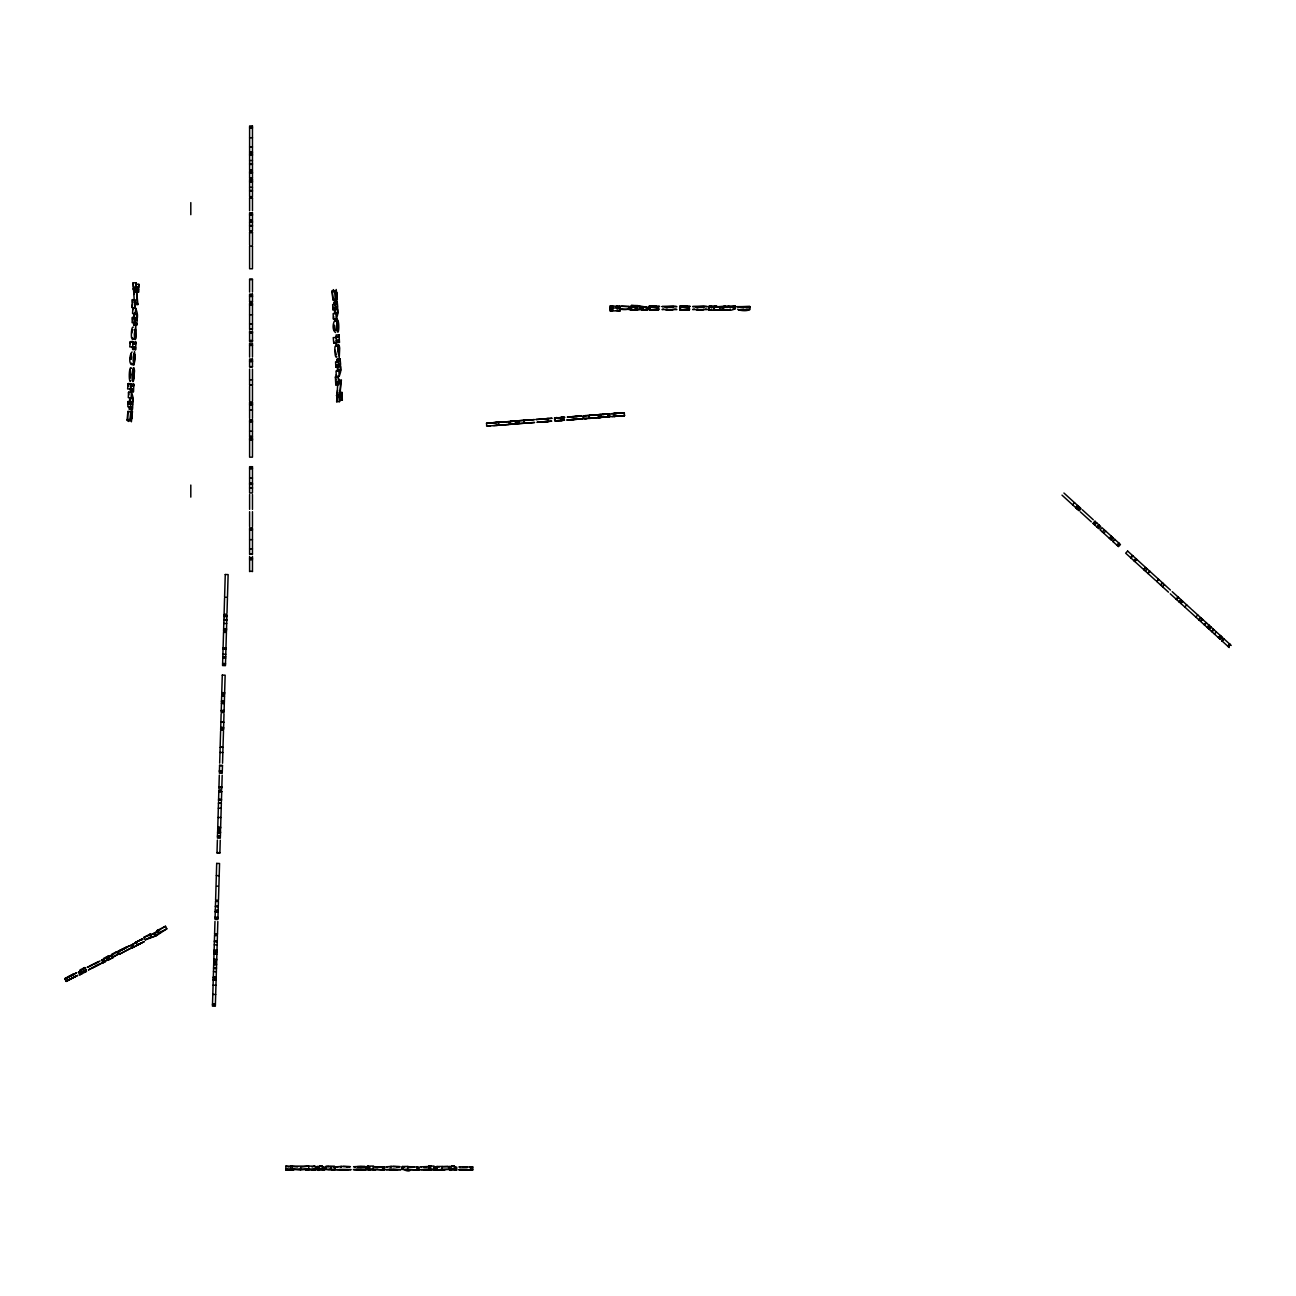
<?xml version="1.0" encoding="UTF-8"?>
<svg xmlns="http://www.w3.org/2000/svg" width="1296" height="1296" viewBox="0 0 1296 1296"><rect width="100%" height="100%" fill="white"/><g stroke="black" fill="none" stroke-linecap="round" stroke-linejoin="round"><path stroke-width="1.5" d="M132.354 409.585L132.305 407.106L127.834 406.75L128.093 401.517L131.009 401.663L131.042 404.028L132.872 404.239L132.354 409.585L129.519 409.439L129.049 406.814M134.12 322.299L133.796 325.361L133.326 322.736M133.731 325.118C138.98 327.596 136.582 319.61 132.095 322.672L132.37 317.439L135.286 317.585L135.464 320.063M130.248 343.634C129.665 339.698 134.039 341.885 133.585 344.299M333.185 307.282L333.007 309.776M336.02 307.136L335.858 309.631L332.926 309.776L332.667 304.528C341.642 306.277 334.417 297.95 333.882 304.479M336.231 346.356L335.972 344.995L339.212 345.757A7.015 0.907 87.1 0 1 339.682 348.187L339.228 357.842L337.786 350.552L338.013 345.335L338.904 355.12L338.807 344.849M214.974 921.391L214.585 934.384L217.453 934.465L217.841 921.488M215.995 887.08L215.606 900.104L218.473 900.202L218.862 887.161M217.388 840.1L216.999 853.092L219.866 853.173L220.255 840.197M217.679 830.363L217.453 838.091L220.304 838.172L220.547 830.461L217.663 830.606M218.538 801.365L218.846 790.852M219.316 775.105L218.894 789.102L221.762 789.183L222.183 775.202M219.672 763.133L220.158 746.982L223.009 747.063L222.539 763.214M220.174 745.897L220.628 731.025M221.13 713.788L220.66 729.956L223.528 730.037L223.997 713.885M223.09 647.935L223.544 632.367L226.411 632.448L225.958 648.032M224.127 612.927L224.564 598.055M221.405 801.446L221.713 790.933L218.846 790.916M223.042 745.978L223.495 731.122M226.994 613.008L227.432 598.153M334.481 313.6L334.66 309.388M337.284 307.087C339.017 311.737 337.462 315.608 336.328 318.913L333.412 319.075L333.137 313.681L337.543 313.259L337.154 307.087M337.381 370.915L337.43 365.715M340.2 364.387C341.933 369.052 340.378 372.924 339.244 376.229L336.312 376.375L336.053 370.996L340.443 370.575L340.07 364.403M130.394 358.49L131.479 353.954M132.354 300.429L132.662 302.891M130.604 391.586L130.977 383.762L128.142 383.616L133.828 384.183L133.456 391.732L130.54 391.586L130.28 389.075M132.419 347.036L132.662 349.547L135.594 349.693L135.967 342.144L130.345 341.852M135.189 300.575L135.497 303.037M133.375 391.732L133.115 389.221L127.624 388.946L128.142 383.616M135.513 349.693L135.254 347.182L129.762 346.907L130.28 341.577M132.451 404.206C134.185 399.557 132.629 395.685 131.479 392.364L128.563 392.218L128.822 394.843M132.872 309.825L132.921 308.14L135.756 308.286C136.906 311.607 138.461 315.479 136.728 320.128L136.971 313.956L132.565 313.535L132.84 308.14M334.984 321.376L335.048 320.679M337.592 330.529L337.964 330.107A6.415 0.842 87.1 0 0 338.272 327.953C337.738 309.128 329.006 327.856 335.551 332.537M338.791 395.685L339.066 392.429L341.982 392.283L342.306 400.221M338.596 380.635L341.399 379.874L339.811 395.636L341.852 395.41L341.95 393.093M128.174 401.517L128.207 403.882L129.487 404.06M132.451 317.439L132.613 319.918M136.161 287.404L136.08 282.901L133.164 282.755L133.326 287.258L138.445 287.437L138.834 284.31L135.983 284.164M132.386 299.651L131.9 307.573L134.816 307.719L135.221 299.797L132.305 299.635M135.999 282.901L137.214 303.134L134.379 302.989L133.164 282.755M128.482 413.051L128.126 411.107L127.073 420.422L130.604 420.601L130.685 413.213L131.366 421.799L132.484 411.383L128.903 411.772M128.563 392.218L128.288 397.613L132.694 398.034L132.322 404.206M127.753 420.455L127.624 413.797M130.88 359.186L131.155 353.84L131.009 359.17M130.459 389.092L130.977 383.762M132.597 347.053L133.115 341.707M129.908 420.552L130.977 411.253L131.933 418.592L131.771 411.35M130.669 406.895L130.928 401.663M131.139 397.759L131.398 392.364M134.946 322.817L135.205 317.585M135.4 313.681L135.675 308.286M134.087 364.662L134.8 356.578A6.415 0.842 -87.1 0 0 134.492 354.424L133.569 364.63L133.148 357.21L134.509 351.621L135.254 357.064L134.087 364.662C127.138 366.638 130.199 352.625 132.079 351.994M135.529 288.976L135.594 292.102L138.51 292.248L138.38 289.121L136.323 288.895L137.927 304.641L135.092 304.495M138.51 292.248L138.915 284.31M333.315 298.242L332.975 300.186L331.922 290.871L335.437 290.693L335.518 298.08L336.215 289.494L337.316 299.894L333.769 300.089M131.965 337.495C131.252 341.48 130.669 326.187 133.326 327.046M135.886 342.144C137.003 345.222 131.35 344.93 133.051 341.998M130.426 386.289L130.912 384.037M133.261 386.435L133.747 384.183M132.03 306.779L132.581 304.382M135.95 284.958L135.4 287.372M134.865 306.909L135.416 304.511M131.657 333.283L132.905 329.605M339.649 397.127L339.568 401.614L336.652 401.776L337.851 381.542L340.686 381.397L339.487 401.63M128.207 383.908L128.612 386.192M131.042 384.037L131.447 386.338M335.907 337.495L336.15 334.984L339.066 334.838L339.455 342.387L333.752 342.954L336.587 342.808L337.057 340.232L339.147 340.346L339.374 342.387M333.752 342.954L333.234 337.624L338.742 337.349L338.985 334.838M103.858 958.91L101.671 960.336L104.441 959.008M130.232 399.994L129.924 402.327M134.087 317.812L133.909 313.6M136.631 325.507L137.149 320.161L133.763 319.982M129.519 409.439L129.843 406.377M336.96 395.766L337.576 390.096M332.392 292.135L332.861 297.675M129.681 402.894L129.632 397.678M134.201 318.249L134.59 312.53M333.088 290.515L333.38 289.64L333.769 290.515M337.235 364.549L340.621 364.37L340.103 359.024L337.268 359.17L336.798 361.778M340.103 359.024L340.054 361.487L335.583 361.843L335.842 367.092L338.774 366.946L338.936 364.451M336.96 356.854C334.53 359.964 334.481 344.623 335.389 346.372M128.936 420.779L128.369 421.427L128.174 419.71M135.335 339.665L135.432 329.395L134.541 339.196L134.314 333.979L135.756 326.689L136.21 336.344A7.015 0.907 -87.1 0 1 135.724 338.774L132.5 339.52L132.759 338.159M131.576 363.836L131.512 363.155M67.91 977.006L74.261 973.75L64.913 978.869L66.857 978.156M69.206 979.549L75.557 976.293L66.209 981.412L64.8 978.658L76.464 972.826L72.965 975.11M132.889 338.629L132.5 339.52M723.703 307.039L731.138 307.346L735.334 306.083L735.334 308.934L731.138 310.198L714.339 309.971M723.703 309.906L729.778 309.987L730.166 309.047M130.297 369.878L130.167 378.238M137.133 942.16L135.205 942.565L142.301 938.855L130.621 945.481L131.933 948.024L141.815 942.824L136.566 945.189M136.534 945.14L144.342 941.576L131.9 947.975M133.99 353.986L133.618 361.114M112.023 954.796L107.471 957.29M97.394 962.231L89.991 965.957L91.06 965.731M86.443 971.401L83.965 971.53L86.119 970.121L84.823 967.577L86.459 971.433L79.736 974.867L78.424 972.292L80.563 971.012M79.72 974.835L81.859 973.555L79.996 969.91L84.823 967.577M337.106 323.417C337.171 348.527 336.636 298.031 336.749 328.649C338.531 339.26 339.86 322.785 337.576 319.869M379.469 1167.064L373.199 1166.627L384.604 1167.129L384.604 1170.013L377.055 1169.381M333.671 316.451L333.493 319.059M613.105 310.522L610.691 310.813M749.817 306.52L739.157 306.86L749.817 306.86L745.119 307.395L736.776 306.682L749.817 306.52C752.62 313.227 735.901 310.036 737.878 309.128M336.393 354.91L335.097 350.309M1072.618 504.808L1074.546 502.702M1075.68 507.595L1077.608 505.489M1076.085 507.967L1078.013 505.845M1076.279 508.162L1078.207 506.039M1076.749 508.583L1078.677 506.461M1077.17 508.972L1079.114 506.849M1077.494 509.263L1079.438 507.141M1078.013 509.733L1079.941 507.611M1093.208 523.584L1095.136 521.462M1094.521 524.783L1096.448 522.661M1094.731 524.961L1096.659 522.839M1096.951 526.986L1098.878 524.864M1097.113 527.132L1099.04 525.01M1097.582 527.569L1099.51 525.447M1102.345 531.911L1104.273 529.789M1103.771 533.207L1105.699 531.085M1109.295 538.229L1111.223 536.107M1110.38 539.217L1112.454 537.241M1111.385 540.14L1113.329 538.034M1112.972 541.582L1114.9 539.46M1116.779 545.049L1118.853 543.073M1117.395 545.616L1119.323 543.494M1130.614 557.669L1132.542 555.547M1131.003 558.009L1132.931 555.903M1133.935 560.682L1135.863 558.576M1134.389 561.103L1136.333 558.997M1134.826 561.508L1136.754 559.386M1144.012 569.867L1145.939 567.745M1145.356 571.099L1147.284 568.976M1147.835 573.35L1149.763 571.244M1147.981 573.496L1149.908 571.374M1158.673 579.361L1156.745 581.467L1158.462 579.166L1170.418 590.053M1160.568 584.966L1162.512 582.844M1160.714 585.095L1162.642 582.973M1162.496 586.715L1164.424 584.593M1176.055 599.076L1177.999 596.954M1176.606 599.562L1178.534 597.456M1178.923 601.684L1180.85 599.562M1179.247 601.976L1181.191 599.87M1180.948 603.515L1182.746 601.295L1191.235 609.023M1184.787 607.03L1186.715 604.908M1195.852 617.107L1197.779 614.984M1198.703 619.715L1200.647 617.593M1199.043 620.006L1200.971 617.884M1204.162 624.672L1206.09 622.566M1204.551 625.028L1206.479 622.906M1207.078 627.329L1209.006 625.207M1207.208 627.458L1209.136 625.336M1208.779 628.884L1210.707 626.762M1209.298 629.354L1211.225 627.232M1211.533 631.395L1213.461 629.273M1212.084 631.897L1214.012 629.791M1214.417 634.019L1216.345 631.913M1218.305 637.567L1220.233 635.445M1218.694 637.924L1220.621 635.801M1219.163 638.361L1221.107 636.239M1220.038 639.155L1221.966 637.033M1223.473 638.393L1221.545 640.516L1229.272 647.563M1221.95 640.888L1223.894 638.782M1222.144 641.066L1224.088 638.944M1227.733 646.169L1229.677 644.047M1228.009 646.396L1229.936 644.274M1228.414 646.769L1230.341 644.663M413.926 1167.064L407.624 1166.627L419.126 1167.129L419.126 1170.013L407.624 1169.494L419.126 1169.98M336.101 364.597L335.923 367.092M439.231 1167.064L436.898 1166.546L436.59 1169.948L431.244 1170.029C428.944 1167.421 428.198 1170.11 434.014 1168.927M100.116 960.919L87.172 967.318L89.278 966.654M288.992 1167.048L285.865 1166.141L285.865 1170.013L293.803 1170.013L290.677 1169.915L290.563 1166.27L297.626 1166.967M102.983 962.896L105.138 961.697L103.599 958.424L108.281 956.027L109.593 958.603L102.983 962.896L101.866 960.206M493.096 422.707L504.322 421.864L498.685 422.334L498.895 425.185L504.549 424.732L486.664 426.19L486.632 423.193L500.548 422.156L497.713 422.35M515.5 423.905L517.703 423.808L517.477 420.957L515.176 421.119L515.581 423.97M526.257 423.079L523.908 423.274L523.795 420.341L518.416 420.763L518.627 423.63L531.684 422.707L528.946 422.95M593.131 417.976L600.907 417.458L600.68 414.59L592.92 415.19L599.773 414.59M601.101 414.477L598.282 414.72L598.379 417.587L601.328 417.344M148.927 935.064C150.676 936.085 164.122 926.915 157.221 930.544L158.517 933.088L160.817 932.018L155.39 935.858L149.461 937.834L151.567 936.635L150.255 934.06L143.986 937.267L145.314 939.843L156.055 935.874L166.828 928.843L165.499 926.251L157.205 930.496M144.002 937.3L154.759 933.331L160.963 929.086M128.515 946.517L129.357 945.756L118.066 951.232L126.895 946.922L123.59 949.077M84.58 967.739L82.669 968.987L85.163 972.049M162.373 928.098L165.515 926.284M108.297 956.059L105.835 958.343M107.698 960.32L113.222 957.533L111.748 954.245L116.559 951.782L117.871 954.374L107.714 960.368M96.568 962.831L95.24 963.641M404.741 1167.048C395.636 1166.481 409.439 1173.447 410.119 1170.013L407.624 1169.851L407.624 1166.432L402.246 1166.513M98.075 962.215L99.031 961.632M336.134 381.623L335.875 384.88M338.969 381.494L338.661 383.94M113.141 954.553L116.575 951.831M127.786 946.971L125.955 948.024M141.183 940.232L143.046 939.033L140.357 940.135M148.57 935.015L150.271 934.092M119.151 954.326L130.669 948.299L119.151 954.326L117.855 951.766L122.618 949.579M95.645 963.544L96.941 962.847M334.967 330.561L334.481 325.361M112.234 955.055L108.022 957.128M70.697 976.325L71.879 975.71M123.768 949.158L124.902 948.575M746.285 306.941L739.157 306.941M64.8 978.658L74.261 973.75M78.44 972.324L81.794 970.607M81.308 972.47L86.119 970.121M145.298 939.811L151.551 936.603M158.501 933.055L166.795 928.811M104.911 960.968L109.577 958.57M113.06 956.804L117.855 954.342M75.557 976.293L66.096 981.202L77.776 975.37L66.209 981.412M133.893 943.974L130.588 945.432M122.812 949.644L120.998 950.519M69.595 976.876L67.684 977.783M135.221 942.597L138.299 941.107M138.218 941.22L139.255 940.75M657.121 309.128L649.102 309.874L658.449 310.262L658.449 306.941L651.078 307.136L659.615 306.391L649.166 306.002L649.166 309.339L650.414 309.161M687.755 309.128L679.736 309.874L689.083 310.262L689.083 306.941L681.858 307.071L690.25 306.391L679.801 306.002L687.755 306.277L680.06 307.168L689.083 307.411M120.155 950.908L117.855 951.766M370.202 1167.08C360.79 1164.051 375.338 1171.778 368.048 1169.98L368.048 1166.173M319.302 1167.08C310.975 1165.169 323.887 1171.908 317.164 1169.98L317.164 1166.546M451.348 1167.08C443.021 1165.169 455.933 1171.908 449.226 1169.98L456.71 1170.013L456.71 1167.129L454.378 1166.983M631.346 305.483L638.669 306.083L630.391 307.314L630.391 310.214L637.583 310.165C629.694 304.414 649.296 307.751 642.2 307.314L642.2 310.214L647.222 310.214L647.222 307.314L637.616 305.597L631.346 305.483L631.298 308.448M616.604 306.212L616.41 307.768L620.168 307.962L620.168 310.862L609.833 310.862L609.833 306.018L629.451 306.569C631.233 312.79 608.537 307.768 619.861 306.148M681.048 309.161L679.801 308.853M708.977 307.233L711.569 306.326L709.236 306.083L708.977 310.1L708.977 307.233L714.339 307.411M638.669 308.934L630.391 310.165M642.2 310.165C648.146 309.533 631.346 309.598 637.227 310.165M360.823 1169.3C338.24 1169.154 375.095 1172.491 364.856 1167.048M649.166 306.488L656.392 306.131L649.102 307.022L658.449 307.411M663.714 309.08L661.981 309.533L676.852 309.582A9.833 0.859 0 0 0 674.681 309.047M694.364 309.08L692.631 309.533L707.503 309.582A9.833 0.859 0 0 0 705.332 309.047M667.181 309.064C661.138 310.198 674.649 311.024 673.142 309.128M697.815 309.064C691.772 310.198 705.283 311.024 703.777 309.128M714.339 307.12L727.72 307.395M562.399 420.39L561.006 420.503M285.865 1166.108L315.203 1166.141L315.203 1170.013L305.516 1170.013L308.74 1169.834L308.74 1166.108L301.709 1166.967M335.129 1169.867C328.277 1171.973 333.38 1163.759 325.831 1166.481L325.831 1169.365L328.633 1169.948L335.129 1169.867L335.129 1167.016L333.655 1167.064M285.865 1169.98L289.089 1169.834L285.865 1169.008L315.203 1169.008M308.74 1169.138L299.943 1170.013L290.563 1169.138M331.047 1169.089L325.831 1169.348M621.481 415.87L624.478 415.627L624.283 412.744L613.672 413.554L617.495 413.23M619.358 416.048L624.478 415.627L611.485 416.599L617.188 416.129L613.899 416.405L616.394 416.194M613.753 413.554L617.107 413.327L611.275 413.748L624.283 412.744L621.27 413.019M366.46 1166.886L361.211 1167.048M366.46 1169.753L356.206 1169.591L366.023 1169.462L361.195 1169.348M554.963 418.09L558.171 417.847C553.424 416.081 553.343 422.771 557.96 420.682M559.694 417.733L562.367 417.506L560.358 417.652M560.779 417.636L564.862 417.312L554.413 418.138L563.809 417.328L563.971 420.212L560.585 420.503M555.012 418.057L555.19 420.941L563.468 420.228M524.848 420.309L523.697 420.406L534.373 419.612L526.306 420.212M557.167 417.847L557.734 417.814M585.241 415.773C588.044 415.449 579.928 415.465 583.978 418.754L591.575 418.171L589.097 418.333L588.951 415.433L590.944 415.271M511.742 424.262L512.649 424.148L511.483 424.213M523.924 423.274L525.074 423.176M557.377 420.698C548.208 421.459 569.592 419.774 563.468 420.309M585.452 418.624L586.375 418.511L585.209 418.576M591.17 418.122C588.076 420.017 587.768 413.521 591.349 415.303M598.379 417.587L599.983 417.442M488.543 423.16L489.872 422.966L487.474 423.128M514.577 421.07C517.865 420.779 508.259 421.556 514.593 421.054L509.895 421.459L510.235 424.391M526.046 420.228L523.697 420.422L531.457 419.855L528.719 420.082M541.89 419.013L539.849 419.191L543.591 418.948M546.102 418.754L548.419 418.559L544.563 418.802M572.443 416.68L570.386 416.858L582.082 415.967L575.942 416.486M576.655 416.421L578.956 416.227L575.116 416.47M589.874 415.352L592.58 415.125M488.754 426.028L490.082 425.833L487.701 425.995M513.508 424.003C510.332 424.278 518.27 423.63 514.787 423.922M542.117 421.88L540.059 422.059L543.802 421.816M546.329 421.621L548.629 421.411L544.774 421.67M572.654 419.531L570.613 419.726L574.355 419.483M576.882 419.288L579.182 419.078L574.452 419.402M590.085 418.219L592.807 417.992M518.416 420.763L523.795 420.341M525.415 420.277L527.278 420.131M542.781 418.948C517.898 421.006 569.851 416.794 545.405 418.819M573.334 416.615L567.259 417.118L572.8 416.729M583.621 415.822L588.254 415.465M591.106 415.255L594.313 414.995M600.453 414.542L609.784 413.894L610.011 416.761L602.462 417.263M593.989 415.109L595.496 414.931L594.086 415.028M619.148 413.181L624.251 412.76M497.032 425.331L500.774 425.023L495.947 425.363M514.755 423.954L510.106 424.327L517.687 423.808M518.627 423.63L527.488 422.982M543.008 421.799L536.933 422.302L544.838 421.735M558.22 420.633L557.167 420.73M528.217 422.998L534.584 422.48L526.532 423.063M545.616 421.67L551.756 421.168L542.57 421.832M573.561 419.467C549.05 421.492 600.21 417.344 576.169 419.337M588.481 418.316L583.832 418.689L583.864 415.805M591.332 418.122L600.89 417.458M594.216 417.96L595.706 417.798L594.297 417.879M600.68 417.393L602.527 417.247M509.895 421.459L512.438 421.297L511.256 421.362M542.344 418.964L544.207 418.835M557.264 417.83L559.143 417.685M572.897 416.632L574.76 416.486M601.36 414.477L603.563 414.299M486.437 423.322L498.069 422.318M502.994 422.059L509.069 421.589L509.296 424.456L503.221 424.926M510.008 421.524L517.477 420.957M543.899 418.932L545.924 418.786M574.436 416.599L576.477 416.453M583.751 415.886L589.453 415.449M602.203 414.477L609.784 413.894M557.491 420.698L562.691 420.293M573.107 419.499L576.688 419.305M601.571 417.328L610.011 416.761M613.899 416.405L624.51 415.595M346.923 1167.048L347.976 1166.837L343.165 1166.481M346.923 1169.915L347.976 1169.705L339.358 1169.608L351.103 1169.656L336.231 1169.672L347.377 1169.98M396.657 1167.048L397.726 1166.837L392.915 1166.481M396.657 1169.915L397.726 1169.705L392.915 1169.348M509.069 421.589L495.38 422.593M600.68 414.59L598.201 414.769M493.744 425.59L509.296 424.456M543.899 421.735L546.086 421.556M618.37 413.165L620.8 413.003M618.597 416.032L621.011 415.854M348.932 1167.064C356.206 1166.254 334.514 1166.108 341.415 1167.048M398.682 1167.064C405.956 1166.254 384.264 1166.108 391.165 1167.048M561.605 417.506L562.496 417.442M467.354 1169.543L458.784 1169.851L472.781 1169.915L472.781 1166.999L470.043 1167.161M331.938 291.438L334.773 291.292L335.81 300.04L336.636 292.151L336.604 299.943M332.035 291.778L334.87 291.632M334.4 299.23L337.235 299.084M334.449 299.489L337.3 299.344M334.287 302.098L337.138 301.952M334.384 303.264L337.235 303.118M334.384 303.912L337.235 303.766M334.319 307.233L337.721 307.055L337.203 301.709M332.975 307.784L335.81 307.638M334.805 312.838L337.64 312.692M334.708 320.533L337.559 320.387M336.199 336.62L339.034 336.474M336.134 337.268L338.985 337.122M339.147 340.346L336.312 340.492L336.539 342.533M336.425 341.091L339.26 340.945M335.972 345.481L338.807 345.352M337.203 359.413L340.038 359.267M337.3 360.58L340.135 360.434M337.3 361.228L340.135 361.082M337.721 370.154L340.556 370.008M338.305 376.796L335.389 376.958L335.794 384.88L338.71 384.734L338.224 376.812M339.115 395.215L341.95 395.069M336.328 395.588L339.163 395.442M338.872 397.159L342.047 397.37L342.274 399.427M339.471 400.367L342.387 400.221M472.781 1166.999L458.897 1166.935L459.821 1167.113M472.781 1169.867L459.367 1169.462L467.354 1169.527M429.786 1167.064L431.244 1166.351L428.668 1166.157L428.879 1169.041M743.677 309.08L739.157 309.712L749.817 309.712M465.475 1167.048L467.354 1166.74L462.332 1167.032M397.127 1169.98L385.981 1169.672L391.57 1169.3M621.529 306.148L629.451 306.569M727.672 307.233L730.231 306.909L728.06 306.083M316.937 1166.513L322.315 1166.432L322.526 1169.948L324.664 1169.98L324.664 1167.129L322.315 1166.983M341.82 1166.449L336.231 1166.805L337.964 1167.048M367.805 1166.157L373.199 1166.06L373.199 1169.851L375.678 1169.98L368.048 1170.013M391.57 1166.449L385.981 1166.805L387.715 1167.048M428.668 1166.157L434.014 1166.06L434.014 1169.737L436.59 1169.948M448.983 1166.513L454.378 1166.432L454.588 1169.948L456.71 1169.98M316.937 1169.381L322.315 1169.3M433.544 1167.145L436.59 1167.08L434.014 1166.87M367.805 1169.008L373.199 1168.927M377.249 1169.3L373.199 1169.446L384.604 1169.98M402.246 1169.381L407.624 1169.3M448.983 1169.381L454.378 1169.3M610.691 307.962C613.818 309.226 613.883 304.787 610.691 306.083M314.41 1166.141L312.093 1167.048M314.41 1169.008L311.963 1169.834L315.203 1169.98M452.968 1168.927C447.833 1169.122 458.104 1168.879 452.968 1169.089M317.164 1167.129L318.686 1167.113M360.823 1166.432L353.614 1166.724L355.428 1167.064M368.048 1167.129L368.971 1167.113M436.898 1170.013L444.787 1170.013L442.082 1169.851L442.082 1166.432L436.72 1166.513L436.898 1170.013L442.082 1169.3M249.61 127.445L252.461 127.445M249.61 128.061L252.461 128.061M249.61 137.732L252.461 137.732M249.61 146.966L252.461 146.966M249.61 152.069L252.461 152.069M252.461 152.896L249.61 152.669L249.61 169.808L252.461 169.808L252.461 152.669M249.61 154.078L252.461 154.078M249.61 154.726L252.461 154.726M249.61 155.261L252.461 155.261M249.61 160.51L252.461 160.51M249.61 163.652L252.461 163.652M249.61 164.414L252.461 164.414M249.61 172.19L252.461 172.19M249.61 172.822L252.461 172.822M249.61 173.032L252.461 173.032M249.61 178.103L252.461 178.103M249.61 179.707L252.461 179.707M249.61 180.873L252.461 180.873M249.61 181.521L252.461 181.521M249.61 182.056L252.461 182.056M249.61 187.304L252.461 187.304M249.61 190.463L252.461 190.463M249.61 191.209L252.461 191.209M249.61 198.256L252.461 198.256M249.61 214.277L252.461 214.277M249.61 214.909L252.461 214.909M249.61 215.12L252.461 215.12M249.61 220.271L252.461 220.271M249.61 221.924L252.461 221.924M249.61 222.118L252.461 222.118M249.61 225.536L252.461 225.536M249.61 226.055L252.461 226.055M249.61 232.583L252.461 232.583M249.61 279.58L252.461 279.58M249.61 295.618L252.461 295.618M249.61 296.233L252.461 296.233M249.61 296.444L252.461 296.444M249.61 301.595L252.461 301.595M249.61 304.463L252.461 304.463M249.61 305.095L252.461 305.095M709.236 306.018L716.85 306.083L714.339 306.326L714.339 310.262L708.977 310.1M727.736 306.083L735.334 306.018M630.391 307.363L637.583 307.363M642.2 307.363L647.222 307.363M609.833 307.962L620.168 308.011M609.833 308.934L613.024 309.096M619.65 308.885L629.451 309.42M649.166 308.853L649.976 308.885M658.449 309.809L651.078 310.003L659.21 309.08M689.083 309.809L681.858 309.922L689.861 309.08M249.61 314.75L252.461 314.75M249.61 323.984L252.461 323.984M249.61 329.103L252.461 329.103M249.61 332.019L252.461 332.019M249.61 332.57L252.461 332.57M249.61 332.926L252.461 332.926M249.61 340.475L252.461 340.475M249.61 340.751L252.461 340.751M249.61 341.302L252.461 341.302M249.61 344.947L252.461 344.947M249.61 345.4L252.461 345.4M249.61 360.677L252.461 360.677M249.61 361.325L252.461 361.325M249.61 361.535L252.461 361.535M249.61 366.606L252.461 366.606M249.61 379.793L252.461 379.793M249.61 384.977L252.461 384.977M252.461 385.171L249.61 385.268L249.61 369.085M249.61 402.473L252.461 402.473M249.61 403.688L252.461 403.688M249.61 404.336L252.461 404.336M249.61 404.854L252.461 404.854M249.61 410.216L252.461 409.99M249.61 421.265L252.461 421.265M249.61 421.864L252.461 421.864M249.61 431.26L252.461 431.26M249.61 436.379L252.461 436.379M249.61 438.291L252.461 438.291M249.61 439.328L252.461 439.328M249.61 439.587L252.461 439.587M249.61 439.992L252.461 439.992M249.61 468.18L252.461 468.18M249.61 468.763L252.461 468.763M249.61 478.111L252.461 478.111M249.61 483.262L252.461 483.262M249.61 483.489L252.461 483.667M249.61 484.137L252.461 484.137M249.61 484.315L252.461 484.315M249.61 487.733L252.461 487.733M249.61 488.252L252.461 488.252M249.61 529.384L252.461 529.384M249.61 529.999L252.461 529.999M249.61 539.654L252.461 539.654M249.61 548.888L252.461 548.888M249.61 554.008L252.461 554.008M249.61 557.912L252.461 557.912M249.61 558.527L252.461 558.527M249.61 558.981L252.461 558.981M249.61 559.694L252.461 559.694M249.61 571.342L252.461 571.342M331.047 1166.449L334.643 1166.449L334.465 1169.867M325.831 1166.497L328.358 1167.032M331.047 1166.497L334.643 1166.497M380.813 1167.145L384.604 1167.145M331.047 1169.365L334.643 1169.316M317.164 1170.013L324.664 1170.013M620.168 310.813L616.345 310.473M452.968 1166.06C458.087 1166.238 447.849 1166.044 452.968 1166.222M320.922 1166.06C326.025 1166.238 315.803 1166.044 320.922 1166.222M320.922 1168.927C326.025 1169.105 315.803 1168.895 320.922 1169.089M360.126 1167.048C348.154 1166.238 374.965 1166.756 361.195 1166.481M709.236 310.036L711.423 309.987L711.342 309.015M640.24 308.966L647.222 310.165M224.046 615.827L226.913 615.908M224.014 616.523L226.881 616.604M223.933 619.553L226.8 619.634M223.916 620.298L226.768 620.395M223.819 623.457L226.687 623.538M223.657 628.706L226.525 628.787M223.641 629.224L226.508 629.321M223.625 629.872L226.492 629.969M223.592 631.055L226.46 631.136M223.09 647.838L225.958 647.757M223.058 649.021L225.925 649.102M222.912 654.156L225.763 654.253M222.831 656.651L225.698 656.732M222.799 657.995L225.65 658.076M222.62 663.52L225.488 663.601M222.604 664.087L225.472 664.168M221.762 692.68L224.629 692.761M221.762 692.923L224.613 693.004M221.729 693.976L224.581 694.057M221.665 695.887L224.532 695.968M221.519 700.99L224.386 701.087M221.503 701.185L224.37 701.266M221.486 701.833L224.354 701.914M221.438 703.501L224.305 703.582M221.243 710.386L224.095 710.467M221.211 710.986L224.078 711.067M220.887 722.034L223.754 722.115M220.887 722.261L223.754 722.342M220.725 727.38L223.592 727.461M220.709 727.915L223.576 727.996M220.693 728.563L223.56 728.644M220.66 729.778L223.528 729.859M220.142 747.257L223.009 747.338M219.98 752.441L222.847 752.522M219.591 765.628L222.458 765.709M219.445 770.683L222.313 770.78M219.445 770.893L222.313 770.974M219.413 771.541L222.28 771.622M218.959 786.818L221.827 786.915M218.959 787.271L221.827 787.352M218.83 791.467L221.697 791.564M218.83 791.726L221.681 791.824M218.603 799.292L221.47 799.373M218.587 799.648L221.454 799.729M218.57 800.199L221.438 800.28M218.489 803.115L221.357 803.196M218.327 808.218L221.195 808.299M218.052 817.452L220.919 817.533M217.777 827.107L220.644 827.188M217.76 827.723L220.612 827.82M217.631 832.113L220.482 832.21M217.615 832.437L220.482 832.518M217.598 832.729L220.466 832.81M217.517 835.758L220.369 836.05M217.485 836.584L220.352 836.665M217.015 852.606L219.883 852.687M216.335 875.594L219.202 875.675M215.428 906.115L218.295 906.196M215.411 906.633L218.279 906.714M215.314 910.051L218.165 910.31M215.249 911.898L218.117 911.979M215.104 917.05L217.955 917.341M215.071 917.876L217.939 917.957M214.601 933.898L217.469 933.979M214.391 940.945L217.258 941.026M214.375 941.69L217.242 941.771M214.277 944.849L217.145 944.93M214.115 950.081L216.983 950.179M214.099 950.616L216.967 950.697M214.083 951.264L216.95 951.345M214.051 952.447L216.918 952.528M214.002 954.034L216.869 954.131M213.84 959.315L216.724 959.186M213.824 959.963L216.691 960.044M213.71 963.997L216.578 964.094M213.694 964.71L216.562 964.791M213.597 967.723L216.464 967.82M213.581 968.485L216.448 968.566M213.484 971.627L216.351 971.708M213.322 976.876L216.189 976.957M213.305 977.411L216.173 977.492M213.289 978.059L216.157 978.14M213.257 979.225L216.124 979.322M213.224 980.051L216.092 980.149M213.079 985.171L215.946 985.252M212.803 994.405L215.671 994.486M212.528 1004.06L215.379 1004.141M212.495 1004.675L215.363 1004.756M431.244 1166.481L420.422 1166.821L421.475 1167.016M746.188 309.096L749.12 309.177M425.736 1167.048L423.5 1166.773L431.244 1166.659M135.724 287.015L138.575 287.161M132.856 288.943L135.691 289.089M135.643 289.316L138.478 289.462M135.124 303.896L137.959 304.042M134.233 314.377L137.084 314.523M133.828 323.303L136.663 323.433M133.828 323.951L136.663 324.081M132.484 339.034L135.319 339.179M132.953 343.44L135.788 343.586M132.662 347.263L135.497 347.409M132.727 347.911L135.562 348.057M131.236 363.998L134.071 364.127M130.815 385.479L133.65 385.625M130.685 386.078L133.52 386.224M130.523 389.302L133.358 389.448M130.588 389.95L133.423 390.096M129.973 398.455L132.808 398.601M128.142 403.51L130.977 403.655M129.551 407.381L132.386 407.527M129.551 408.029L132.386 408.175M129.454 409.196L132.289 409.342M127.186 419.515L130.021 419.661M127.105 419.855L130.621 420.034M714.339 307.039L726.197 306.018L723.703 306.326L723.573 309.971M714.339 309.906L720.365 309.987L720.835 309.031M338.904 380.003L338.337 377.606M336.069 380.149L335.47 376.942M1063.935 493.031L1081.075 508.648L1079.147 510.77L1062.007 495.153M1082.29 509.749L1093.289 519.777M1113.523 538.213L1102.005 527.715L1100.077 529.837L1111.595 540.335M1157.684 578.453L1145.729 567.551L1143.801 569.673L1155.74 580.559M1172.2 591.673L1182.535 601.101L1180.607 603.223L1170.256 593.795M1191.98 609.703L1202.332 619.132L1200.388 621.238L1190.052 611.809M1223.424 638.361L1231.2 645.44M1080.362 511.871L1091.362 521.883M1156.534 581.272L1168.49 592.175M1180.818 603.401L1189.307 611.145M335.972 344.995L336.377 345.902M155.309 933.039L156.605 935.582M154.094 933.314L155.39 935.858M135.772 942.062L137.084 944.606M132.662 944.46L133.958 947.003M132.273 944.671L133.569 947.214M118.276 951.539L119.588 954.083M111.44 955.298L112.736 957.841M106.531 956.999L107.827 959.542M103.502 959.38L104.798 961.924M102.919 959.688L104.231 962.231M82.993 968.549L84.305 971.093M83.3 969.732L84.596 972.292M80.417 971.206L81.729 973.75M79.866 971.53L81.178 974.09M65.367 978.61L66.663 981.153M342.047 397.37L336.798 397.256L336.733 401.76M339.212 397.516L339.422 399.573M131.495 368.404C129.454 364.225 128.434 378.902 130.086 381.478A9.833 1.28 -87.1 0 0 130.685 380.522M334.773 308.966L335.065 311.299M337.689 366.266L338.094 370.948M133.488 288.749L134.104 294.435M334.352 301.855L334.676 304.916M336.587 342.808L336.085 337.478M337.268 359.17L337.592 362.232M333.72 341.561L333.817 342.662M608.31 414.007L608.537 416.858M607.694 414.056L607.921 416.907M563.242 417.377L563.42 420.26M562.885 417.409L563.112 420.26M518.643 420.746L518.854 423.614M515.986 421.07L516.197 423.922M510.122 421.443L510.332 424.31M335.502 304.398L335.777 309.631M335.972 313.535L336.247 318.929M338.418 361.697L338.693 366.946M338.888 370.85L339.163 376.245M334.352 325.345L334.627 330.674L333.866 326.041M336.344 374.706L336.393 376.375M733.86 306.099L733.86 308.95M733.244 306.148L733.244 309.015M722.18 307.33L722.18 310.181M719.701 307.411L719.701 310.262M713.626 307.411L713.626 310.262M688.532 307.411L688.532 310.262M688.176 307.363L688.176 310.214M687.755 307.346L687.755 310.198M680.06 307.168L680.06 310.019M657.898 306.941L657.898 310.262M657.542 307.363L657.542 310.214M657.121 307.346L657.121 310.198M649.863 306.812L649.863 309.663M649.717 306.002L649.717 309.339M649.426 307.168L649.426 310.019M646.25 307.282L646.25 310.149M643.205 307.298L643.205 310.149M640.013 306.374L640.013 309.226M636.563 307.298L636.563 310.165M635.801 305.629L635.801 308.497M635.267 305.629L635.267 308.48M631.638 305.645L631.638 308.497M628.9 306.569L628.9 309.436M617.236 306.164L617.236 309.015M612.765 306.164L612.765 309.015M611.939 306.099L611.939 308.95M470.95 1167.064L470.95 1169.932M470.497 1167.064L470.497 1169.915M455.204 1167.113L455.204 1169.98M449.226 1166.546L449.226 1169.413M436.396 1167.064L436.396 1169.915M435.197 1167.064L435.197 1169.932M434.549 1167.064L434.549 1169.915M417.604 1167.113L417.604 1169.98M417.004 1167.08L417.004 1169.948M402.505 1166.546L402.505 1169.413M383.114 1167.113L383.114 1169.98M382.547 1167.08L382.547 1169.948M365.974 1166.87L365.974 1169.737M330.529 1166.222L330.529 1169.089M323.158 1167.113L323.158 1169.98M300.591 1166.918L300.591 1169.786M292.313 1166.108L292.313 1168.976M252.461 210.762L252.461 197.77L249.61 197.77L249.61 210.762M252.461 245.106L252.461 232.065L249.61 232.065L249.61 245.106M252.461 292.086L252.461 279.094L249.61 279.094L249.61 292.086M252.461 330.853L252.461 341.366M252.461 357.113L252.461 343.116L249.61 343.116L249.61 357.113M252.461 369.085L252.461 385.268M252.461 386.338L252.461 401.209M252.461 418.462L252.461 402.295L249.61 402.295L249.61 418.462M252.461 494.489L252.461 509.36M252.461 511.709L252.461 526.581M252.461 556.389L252.461 571.552M249.61 330.853L249.61 341.366M249.61 386.338L249.61 401.209M249.61 494.489L249.61 509.36M249.61 511.709L249.61 526.581M249.61 556.389L249.61 571.552M190.804 202.613L190.804 214.682M190.804 485.06L190.804 497.113M132.403 374.544C134.638 389.918 134.735 357.68 132.403 374.544M134.476 370.964L133.812 379.501A9.833 1.28 -87.1 0 1 132.921 381.623C130.54 378.707 133.699 360.191 134.476 370.964M213.241 979.808L212.463 1006.15L215.33 1006.247L216.108 979.889L213.241 979.808M213.759 962.329L213.257 979.468L216.108 979.549L216.626 962.41L213.759 962.329M214.018 953.759L213.775 961.583L216.643 961.681L216.886 953.84L214.018 953.759M214.553 935.534L214.051 952.673L216.918 952.771L217.42 935.631L214.553 935.534M215.266 911.655L215.039 919.382L217.906 919.463L218.133 911.752L215.266 911.655M215.573 901.417L215.298 910.699L218.149 910.796L218.425 901.498L215.573 901.417M216.691 863.411L216.027 886.108L218.894 886.189L219.559 863.492L216.691 863.411M218.489 802.856L217.712 829.213L220.579 829.294L221.357 802.937L218.489 802.856M219.607 765.337L219.38 773.177L222.232 773.258L222.475 765.418L219.607 765.337M221.681 695.628L221.179 712.508L224.046 712.589L224.532 695.725L221.681 695.628M222.28 675.103L221.697 694.64L224.564 694.721L225.148 675.184L222.28 675.103M223.058 648.778L222.572 665.561L225.439 665.658L225.925 648.875L223.058 648.778M224.095 614.158L223.576 631.298L226.444 631.379L226.962 614.239L224.095 614.158M225.261 574.517L224.597 597.197L227.464 597.294L228.128 574.598L225.261 574.517M91.352 968.355L98.901 964.467L91.352 968.355M101.736 963.122L88.484 969.862L101.736 963.122M673.726 306.601L665.123 306.796L673.726 306.601M704.36 306.601L695.758 306.796L704.36 306.601M662.094 306.553L676.852 306.715A9.833 0.859 0 0 0 674.681 306.196L662.094 306.553M692.728 306.553L707.503 306.715A9.833 0.859 0 0 0 705.332 306.196L692.728 306.553M1094.926 521.267L1092.998 523.39L1098.797 528.671L1100.725 526.549L1094.926 521.267M1114.722 539.314L1112.794 541.42L1118.497 546.62L1120.441 544.514L1114.722 539.314M1127.617 551.059L1125.689 553.181L1143.59 569.495L1145.534 567.373L1127.617 551.059M1202.623 619.391L1200.695 621.513L1220.216 639.301L1222.144 637.195L1202.623 619.391M1209.476 625.644L1207.548 627.766L1209.492 625.66M423.598 1169.559L431.244 1169.883L420.422 1169.689L431.244 1169.348L423.598 1169.559M604.762 414.234L603.401 414.38L604.762 414.234M604.989 417.085L603.628 417.247L604.989 417.085M389.254 1169.527L400.853 1169.656L389.254 1169.527M746.285 309.793L739.157 309.793L746.285 309.793M448.189 1166.513L442.082 1166.643L448.189 1166.513M448.189 1169.381L442.082 1169.51L448.189 1169.381M252.461 125.971L249.61 125.971L249.61 152.329L252.461 152.329L252.461 125.971M252.461 170.554L249.61 170.554L249.61 178.394L252.461 178.394L252.461 170.554M252.461 179.464L249.61 179.464L249.61 196.603L252.461 196.603L252.461 179.464M252.461 212.771L249.61 212.771L249.61 220.498L252.461 220.498L252.461 212.771M252.461 221.454L249.61 221.454L249.61 230.753L252.461 230.753L252.461 221.454M252.461 246.078L249.61 246.078L249.61 268.774L252.461 268.774L252.461 246.078M252.461 294.111L249.61 294.111L249.61 301.822L252.461 301.822L252.461 294.111M252.461 302.989L249.61 302.989L249.61 329.346L252.461 329.346L252.461 302.989M252.461 359.041L249.61 359.041L249.61 366.881L252.461 366.881L252.461 359.041M252.461 419.742L249.61 419.742L249.61 436.622L252.461 436.622L252.461 419.742M252.461 437.611L249.61 437.611L249.61 457.164L252.461 457.164L252.461 437.611M252.461 466.706L249.61 466.706L249.61 492.95L252.461 492.95L252.461 466.706M252.461 527.893L249.61 527.893L249.61 554.267L252.461 554.267L252.461 527.893"/></g></svg>
